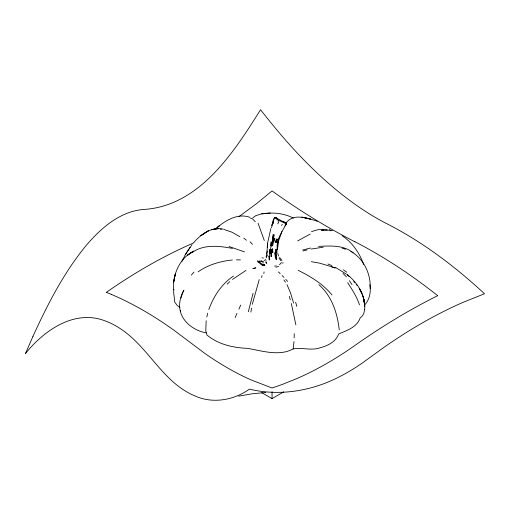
<?xml version="1.0" encoding="UTF-8"?>
<svg xmlns="http://www.w3.org/2000/svg" width="510" height="510" viewBox="0 0 510 510"><rect width="100%" height="100%" fill="white"/><g stroke="black" fill="none" stroke-linecap="round" stroke-linejoin="round"><path stroke-width="0.76" d="M271.498 252.781L271.479 256.498L271.161 252.992M294.181 337.779L294.238 333.744M276.318 256.001L276.069 249.645L276.764 252.769L276.63 249.613M271.875 252.603L271.945 249.192L272.334 252.475L272.161 248.95L272.856 252.399L272.525 248.74M364.726 309.213C365.632 295.347 357.561 282.559 346.896 274.316M277.083 249.154L277.223 245.807L278.594 238.929M276.847 252.507L276.994 249.415M277.427 249.645L278.645 240.745L281.966 231.476M270.938 249.836L270.944 256.549M267.253 247.203L267.482 243.621L270.855 228.512M271.753 246.126L272.002 242.301L273.711 234.651M271.39 242.154L271.11 246.139L270.198 249.772L270.147 253.266L269.835 249.435L269.255 256.383L269.682 260.011L269.031 256.071L269.127 259.896M294.021 341.547L293.116 348.936C279.391 356.515 262.121 350.906 247.605 348.349C233.268 347.852 218.114 344.416 206.933 335L205.779 330.69L206.18 320.733M272.136 245.954L272.512 242.275L274.323 234.804M267.699 243.914L266.704 253.763M270.536 245.89L271.008 241.912M173.891 289.291L173.598 291.682L174.72 302.009L177.289 305.566L179.928 307.339M277.14 246.03C277.376 237.666 282.642 230.928 286.186 223.928L285.976 224.725L286.237 223.775L285.523 223.374M272.754 245.335L274.259 238.336M272.812 223.335L273.041 221.799L272.187 224.572M250.869 312.126L251.545 308.136M263.804 273.609L264.116 271.926M272.346 238.304L273.143 234.428M261.611 277.504L262.057 275.47M267.406 251.086L266.118 256.836M248.325 311.737L253.094 293.25M181.037 298.05L181.343 296.718M252.316 304.24L259.22 279.563M273.079 220.996L273.43 219.517M206.824 317.01L207.71 313.242M272.008 225.605L272.671 222.876M285.734 223.323L285.861 222.819L284.331 221.971M273.022 222.245L273.647 219.804L272.971 221.926M283.075 262.554L282.719 263.409M271.486 227.702L272.028 225.796M180.508 310.52L180.304 311.215C183.09 322.702 194.865 330.945 206.123 332.845M271.804 225.394L272.608 222.704M273.998 218.707L273.494 220.333L274.151 218.458M273.851 241.785L274.896 238.463M272.729 223.858L273.162 222.494M276.471 239.005L275.413 242.275L276.962 239.094L275.821 242.467M276.305 242.601L277.427 239.165M181.566 296.055L182.242 294.085M272.748 223.941L273.207 222.66M285.938 223.074L276.127 217.923M208.845 309.519C213.531 296.342 221.672 283.968 233.414 276.095M278.026 221.168L278.441 220.199L277.217 219.631M182.465 293.422L183.88 290.145C180.323 296.469 178.487 304.062 180.304 311.215M266.207 257.85L267.527 254.796M181.923 261.483L185.27 254.707L192.079 244.609M238.871 309.238L240.714 305.076M235.155 317.545L236.991 313.408M277.746 223.896L278.855 221.601M281.533 262.478L279.512 264.792M284.95 225.968L285.587 224.84M190.051 247.273L185.27 254.707M286.021 223.125C293.046 212.842 307.938 218.121 317.373 221.321M281.494 225.407L282.323 224.413M191.314 275.139L193.94 272.091M364.503 305.12C369.61 299.791 371.184 291.841 369.775 284.72M193.8 242.537C201.042 234.141 211.739 226.415 223.38 229.194M274.743 217.591L274.163 218.159M227.135 284.178L229.8 281.705M215.201 229.079L219.657 225.477L217.069 227.721C225.643 220.141 238.546 212.817 250.18 217.458M232.496 279.403L245.992 270.415M252.934 217.706L255.733 215.698L262.185 213.677L270.122 213.193L261.789 213.837C272.525 212.115 283.732 213.11 293.428 218.14M198.097 271.849C208.099 264.786 220.288 261.203 232.375 259.998M193.634 251.156L187.654 255.096L193.634 251.156C179.52 258.238 172.584 274.59 173.47 289.808M192.582 252.233C204.261 244.073 219.287 245.973 232.471 248.408M297.706 240.905L310.163 234.084M261.7 392.636L272.053 398.616L283.7 391.89M278.594 266.373L275.872 267.24M264.091 260.514L264.798 260.227M311.483 231.744C316.423 229.71 322.008 228.461 327.254 230.048M303.15 251.016L307.128 249.894M302.653 249.996L310.622 248.026M238.693 396.162L252.259 393.771L265.818 392.49M311.138 249.065L323.27 247.178M276.292 265.92L274.52 266.067M275.961 217.368L274.456 217.324L276.618 219.255M261.968 261.522L263.562 261.286M293.116 348.936C302.143 347.195 311.368 350.956 320.229 347.75C327.624 345.812 335.943 341.859 338.557 334.063C346.781 330.365 356.751 327.579 360.156 317.979C362.992 316.13 364.542 312.668 364.382 309.34M323.595 230.144L321.504 230.329L325.979 230.303M250.665 218.35L252.31 218.637L255.325 221.805M318.603 246.375C330.257 245.82 343.581 244.896 353.175 252.826M260.559 262.522L257.569 261.789L260.699 263.88L264.244 264.531L264.811 265.174L261.7 264.824L263.345 265.194M282.891 221.742L283.77 221.818M236.385 259.87L240.414 259.89M220.294 229.188L221.531 229.226M266.437 262.038L265.576 261.987L266.781 263.262L266.214 263.115M326.266 229.94L332.469 230.654M311.317 261.7L319.502 263.128L331.449 266.653M275.993 217.451L275.47 217.33M261.936 257.83L263.402 258.066M261.624 261.311L259.392 260.935L259.584 261.394M224.075 229.506L231.769 232.107L239.866 236.659M229.086 246.528L244.519 251.889M335.503 267.967L331.411 266.679L334.713 267.928M264.811 265.174L260.699 263.88L263.931 265.595M342.172 248.185L345.493 249.269M257.25 260.846L260.113 261.808M284.943 223.208L278.441 220.199M327.962 264.014L331.831 265.551M106.386 292.338L111.562 294.487M298.146 270.306C310.647 276.522 323.098 283.974 331.978 294.971M275.878 217.585L276.822 218.682M335.567 267.444L346.188 274.036M350.848 251.411C363.815 258.723 370.846 273.883 370.241 288.481M342.07 235.735C352.282 242.32 359.652 253.145 363.649 264.473M343.402 269.809L346.724 272.2M243.78 238.087L246.419 240.242M347.246 274.916L349.363 276.669M280.914 260.623L279.072 258.404M265.206 259.443L266.201 260.342M318.865 284.707C331.806 295.908 337.505 313.395 339.239 329.938M342.981 273.405L346.449 276.885M282.1 275.502L284.006 277.421M278.454 271.9L280.213 273.691M250.072 241.772L252.495 244.347M329.46 229.219L330.913 230.845M281.973 260.444L279.55 257.423M353.774 281.31L354.781 282.508M285.823 279.372L287.563 281.463M262.573 262.006L263.389 263.02M356.197 284.268L357.134 285.441M283.879 279.958L285.511 282.196M349.414 280.704L351.976 284.574M347.661 282.623C352.238 289.654 356.796 296.877 359.531 304.846M361.851 292.957L359.212 288.437L362.438 294.729L363.955 299.676M277.172 218.369L277.555 219.153M287.002 284.637L290.522 292.874L293.594 303.093M258.066 223.246L264.282 240.478M295.641 302.271L296.845 306.44M276.082 259.533L275.119 256.16L274.896 252.628L276.439 259.411M289.329 296.335L290.26 299.823M277.797 253.4L278.505 256.039M291.325 303.533L295.864 324.851M363.528 297.916L364.803 306.21M363.732 299.472L364.433 302.94L363.094 296.342M275.553 249.505L275.961 256.096L276.732 259.258L275.547 256.128L275.33 252.807M364.185 300.951L364.312 303.061M364.395 304.464L364.478 305.866M285.861 222.819L285.919 223.82M261.343 260.553L261.369 261.114M272.053 391.782L272.053 398.616M354.89 241.791A663.829 383.265 60 0 1 272.053 190.944L256.524 203.649L240.988 215.156A331.596 191.448 -60 0 1 239.05 216.514M193.749 242.824A331.596 191.448 -60 0 1 189.216 244.889A536.762 309.901 -60 0 0 106.386 292.326M111.562 294.48A351.843 203.139 60 0 1 173.687 330.034L204.752 353.347A293.103 169.224 60 0 0 251.347 380.033L272.053 387.989L282.406 384.412L297.942 378.114A354.354 204.587 -60 0 0 354.89 345.468A651.174 375.959 -60 0 1 437.727 295.666M354.883 241.721A490.665 283.286 60 0 1 437.72 295.704M174.337 278.517L173.649 282.215L175.415 273.628L174.337 278.517M32.991 336.3L25.5 353.519C43.866 330.569 74.205 309.2 104.722 320.739A84.998 49.075 60 0 1 128.488 334.688C151.617 353.895 165.833 383.813 194.769 395.843C212.568 404.022 233.784 400.293 249.428 389.143C279.62 396.423 311.89 390.998 339.278 376.845A199.837 115.375 -60 0 0 361.743 363.439L383.641 347.59A492.367 284.268 -60 0 1 462.889 302.424L484.5 293.747C467.287 277.81 449.125 262.867 429.841 249.505A380.779 219.842 60 0 0 387.326 223.973A264.046 152.445 60 0 1 363.56 210.133C323.302 183.466 290.062 147.639 260.572 109.727C233.95 151.986 200.302 204.924 145.299 209.361C120.494 210.547 100.604 228.327 85.4 246.413C63.387 273.443 47.398 304.731 32.991 336.3M205.995 232.248L200.755 235.748L208.622 230.628L205.995 232.248M253.833 268.362L252.909 268.623L255.822 267.814L253.833 268.362M214.092 229.181L211.369 229.608L218.35 228.614L214.092 229.181M308.658 218.624L301.85 217.164L310.82 219.217L308.658 218.624"/></g></svg>
